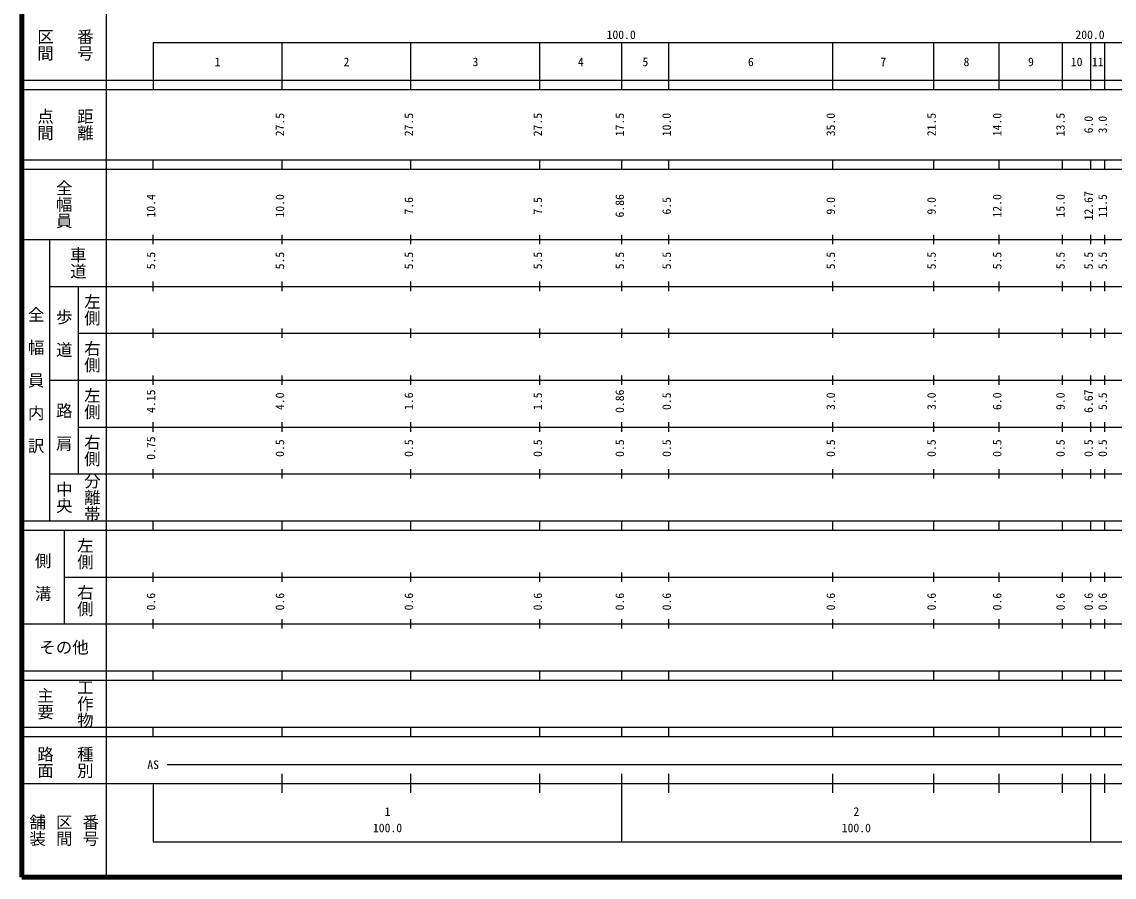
# Model space of a CAD drawing. Units: millimetres on the paper, enlarged 1000 times. Extents: x 40000 to 680000, y 20000 to 380000.
# Drawn here: x 40000 to 272998, y 20000 to 202409 of the extents above; entities that cross this region are included whole.
import ezdxf
from ezdxf.enums import TextEntityAlignment as Align

# ---------------------------------------------------------------- set-up
doc = ezdxf.new("R2010")
doc.units = ezdxf.units.MM
doc.header["$LTSCALE"] = 1000
doc.layers.add('M-TTL', color=2, linetype='Continuous', lineweight=140)
doc.layers.add('M-TTL-BAND', color=7, linetype='Continuous', lineweight=25)
doc.styles.add('@ＭＳ ゴシック', font='')
doc.styles.add('ＭＳ ゴシック', font='')
doc.styles.get('@ＭＳ ゴシック').set_extended_font_data('@MS Gothic')
doc.styles.get('ＭＳ ゴシック').set_extended_font_data('MS Gothic')

msp = doc.modelspace()

# ---------------------------------------------------------------- linework, layer by layer
at = {"layer": 'M-TTL'}
for p, q in [((40000, 380000), (40000, 20000)), ((40000, 20000), (680000, 20000))]:
    msp.add_line(p, q, dxfattribs=at)
at = {"layer": 'M-TTL-BAND'}
for p, q in [((58000, 370000), (58000, 20000)), ((68000, 198000), (579000, 198000)), ((68000, 198000), (68000, 188000)), ((95500, 188000), (95500, 198000)), ((123000, 188000), (123000, 198000)), ((150500, 188000), (150500, 198000)), ((168000, 188000), (168000, 198000)), ((178000, 188000), (178000, 198000)), ((213000, 188000), (213000, 198000)), ((234500, 188000), (234500, 198000)), ((248500, 188000), (248500, 198000)), ((262000, 188000), (262000, 198000)), ((268000, 188000), (268000, 198000)), ((271000, 188000), (271000, 198000)), ((40000, 190000), (579000, 190000)), ((40000, 188000), (579000, 188000)), ((40000, 173000), (579000, 173000)), ((68000, 171000), (68000, 173000)), ((95500, 171000), (95500, 173000)), ((123000, 171000), (123000, 173000)), ((150500, 171000), (150500, 173000)), ((168000, 171000), (168000, 173000)), ((178000, 171000), (178000, 173000)), ((213000, 171000), (213000, 173000)), ((234500, 171000), (234500, 173000)), ((248500, 171000), (248500, 173000)), ((262000, 171000), (262000, 173000)), ((268000, 171000), (268000, 173000)), ((271000, 171000), (271000, 173000)), ((40000, 171000), (579000, 171000)), ((68000, 155000), (68000, 157000)), ((95500, 155000), (95500, 157000)), ((123000, 155000), (123000, 157000)), ((150500, 155000), (150500, 157000)), ((168000, 155000), (168000, 157000)), ((178000, 155000), (178000, 157000)), ((213000, 155000), (213000, 157000)), ((234500, 155000), (234500, 157000)), ((248500, 155000), (248500, 157000)), ((262000, 155000), (262000, 157000)), ((268000, 155000), (268000, 157000)), ((271000, 155000), (271000, 157000)), ((40000, 156000), (579000, 156000)), ((46000, 96000), (46000, 156000)), ((68000, 145000), (68000, 147000)), ((95500, 145000), (95500, 147000)), ((123000, 145000), (123000, 147000)), ((150500, 145000), (150500, 147000)), ((168000, 145000), (168000, 147000)), ((178000, 145000), (178000, 147000)), ((213000, 145000), (213000, 147000)), ((234500, 145000), (234500, 147000)), ((248500, 145000), (248500, 147000)), ((262000, 145000), (262000, 147000)), ((268000, 145000), (268000, 147000)), ((271000, 145000), (271000, 147000)), ((46000, 146000), (579000, 146000)), ((52000, 146000), (52000, 106000)), ((52000, 136000), (579000, 136000)), ((68000, 135000), (68000, 137000)), ((95500, 135000), (95500, 137000)), ((123000, 135000), (123000, 137000)), ((150500, 135000), (150500, 137000)), ((168000, 135000), (168000, 137000)), ((178000, 135000), (178000, 137000)), ((213000, 135000), (213000, 137000)), ((234500, 135000), (234500, 137000)), ((248500, 135000), (248500, 137000)), ((262000, 135000), (262000, 137000)), ((268000, 135000), (268000, 137000)), ((271000, 135000), (271000, 137000)), ((46000, 126000), (579000, 126000)), ((68000, 125000), (68000, 127000)), ((95500, 125000), (95500, 127000)), ((123000, 125000), (123000, 127000)), ((150500, 125000), (150500, 127000)), ((168000, 125000), (168000, 127000)), ((178000, 125000), (178000, 127000)), ((213000, 125000), (213000, 127000)), ((234500, 125000), (234500, 127000)), ((248500, 125000), (248500, 127000)), ((262000, 125000), (262000, 127000)), ((268000, 125000), (268000, 127000)), ((271000, 125000), (271000, 127000)), ((68000, 115000), (68000, 117000)), ((95500, 115000), (95500, 117000)), ((123000, 115000), (123000, 117000)), ((150500, 115000), (150500, 117000)), ((168000, 115000), (168000, 117000)), ((178000, 115000), (178000, 117000)), ((213000, 115000), (213000, 117000)), ((234500, 115000), (234500, 117000)), ((248500, 115000), (248500, 117000)), ((262000, 115000), (262000, 117000)), ((268000, 115000), (268000, 117000)), ((271000, 115000), (271000, 117000)), ((52000, 116000), (579000, 116000)), ((46000, 106000), (579000, 106000)), ((68000, 105000), (68000, 107000)), ((95500, 105000), (95500, 107000)), ((123000, 105000), (123000, 107000)), ((150500, 105000), (150500, 107000)), ((168000, 105000), (168000, 107000)), ((178000, 105000), (178000, 107000)), ((213000, 105000), (213000, 107000)), ((234500, 105000), (234500, 107000)), ((248500, 105000), (248500, 107000)), ((262000, 105000), (262000, 107000)), ((268000, 105000), (268000, 107000)), ((271000, 105000), (271000, 107000)), ((40000, 96000), (579000, 96000)), ((68000, 94000), (68000, 96000)), ((95500, 94000), (95500, 96000)), ((123000, 94000), (123000, 96000)), ((150500, 94000), (150500, 96000)), ((168000, 94000), (168000, 96000)), ((178000, 94000), (178000, 96000)), ((213000, 94000), (213000, 96000)), ((234500, 94000), (234500, 96000)), ((248500, 94000), (248500, 96000)), ((262000, 94000), (262000, 96000)), ((268000, 94000), (268000, 96000)), ((271000, 94000), (271000, 96000)), ((40000, 94000), (579000, 94000)), ((49000, 94000), (49000, 74000)), ((49000, 84000), (579000, 84000)), ((68000, 83000), (68000, 85000)), ((95500, 83000), (95500, 85000)), ((123000, 83000), (123000, 85000)), ((150500, 83000), (150500, 85000)), ((168000, 83000), (168000, 85000)), ((178000, 83000), (178000, 85000)), ((213000, 83000), (213000, 85000)), ((234500, 83000), (234500, 85000)), ((248500, 83000), (248500, 85000)), ((262000, 83000), (262000, 85000)), ((268000, 83000), (268000, 85000)), ((271000, 83000), (271000, 85000)), ((68000, 73000), (68000, 75000)), ((95500, 73000), (95500, 75000)), ((123000, 73000), (123000, 75000)), ((150500, 73000), (150500, 75000)), ((168000, 73000), (168000, 75000)), ((178000, 73000), (178000, 75000)), ((213000, 73000), (213000, 75000)), ((234500, 73000), (234500, 75000)), ((248500, 73000), (248500, 75000)), ((262000, 73000), (262000, 75000)), ((268000, 73000), (268000, 75000)), ((271000, 73000), (271000, 75000)), ((40000, 74000), (579000, 74000)), ((40000, 64000), (579000, 64000)), ((68000, 62000), (68000, 64000)), ((95500, 62000), (95500, 64000)), ((123000, 62000), (123000, 64000)), ((150500, 62000), (150500, 64000)), ((168000, 62000), (168000, 64000)), ((178000, 62000), (178000, 64000)), ((213000, 62000), (213000, 64000)), ((234500, 62000), (234500, 64000)), ((248500, 62000), (248500, 64000)), ((262000, 62000), (262000, 64000)), ((268000, 62000), (268000, 64000)), ((271000, 62000), (271000, 64000)), ((40000, 62000), (579000, 62000)), ((40000, 52000), (579000, 52000)), ((68000, 50000), (68000, 52000)), ((95500, 50000), (95500, 52000)), ((123000, 50000), (123000, 52000)), ((150500, 50000), (150500, 52000)), ((168000, 50000), (168000, 52000)), ((178000, 50000), (178000, 52000)), ((213000, 50000), (213000, 52000)), ((234500, 50000), (234500, 52000)), ((248500, 50000), (248500, 52000)), ((262000, 50000), (262000, 52000)), ((268000, 50000), (268000, 52000)), ((271000, 50000), (271000, 52000)), ((40000, 50000), (579000, 50000)), ((71000, 44000), (565000, 44000)), ((95500, 38000), (95500, 42000)), ((123000, 38000), (123000, 42000)), ((150500, 38000), (150500, 42000)), ((168000, 27500), (168000, 42000)), ((178000, 38000), (178000, 42000)), ((213000, 38000), (213000, 42000)), ((234500, 38000), (234500, 42000)), ((248500, 38000), (248500, 42000)), ((262000, 38000), (262000, 42000)), ((268000, 27500), (268000, 42000)), ((271000, 38000), (271000, 42000)), ((40000, 40000), (579000, 40000)), ((68000, 40000), (68000, 27500)), ((68000, 27500), (579000, 27500))]:
    msp.add_line(p, q, dxfattribs=at)

# ---------------------------------------------------------------- texts
at = {"layer": 'M-TTL-BAND', "style": '@ＭＳ ゴシック'}
for s, p in [('区間', (45000, 197500)), ('番号', (53500, 197500)), ('点間', (45000, 180500)), ('距離', (53500, 180500)), ('全幅員', (49000, 163500)), ('車道', (52000, 151000)), ('左側', (55000, 141000)), ('全\u3000幅\u3000員\u3000内\u3000訳', (43000, 126000)), ('歩\u3000道', (49000, 136000)), ('右側', (55000, 131000)), ('左側', (55000, 121000)), ('路\u3000肩', (49000, 116000)), ('右側', (55000, 111000)), ('分離帯', (55000, 101000)), ('中央', (49000, 101000)), ('左側', (53500, 89000)), ('側\u3000溝', (44500, 84000)), ('右側', (53500, 79000)), ('工作物', (53500, 57000)), ('主要', (45000, 57000)), ('路面', (45000, 44500)), ('種別', (53500, 44500)), ('舗装', (43333, 30000)), ('区間', (49000, 30000)), ('番号', (54667, 30000))]:
    msp.add_text(s, height=2566, rotation=270, dxfattribs=at).set_placement(p, align=Align.MIDDLE_CENTER)
at = {"layer": 'M-TTL-BAND', "style": 'ＭＳ ゴシック'}
for s, p in [('100.0', (167844, 198195)), ('200.0', (267844, 198195)), ('1', (81750, 192405)), ('2', (109250, 192405)), ('3', (136750, 192405)), ('4', (159250, 192405)), ('5', (173000, 192405)), ('6', (195500, 192405)), ('7', (223750, 192405)), ('8', (241500, 192405)), ('9', (255250, 192405)), ('10', (265000, 192405)), ('11', (269500, 192405)), ('AS', (68000, 42500)), ('1', (118000, 32523)), ('2', (218000, 32523)), ('100.0', (118000, 29033)), ('100.0', (218000, 29033))]:
    msp.add_text(s, height=1833, dxfattribs=at).set_placement(p, align=Align.BOTTOM_CENTER)
for s, p in [('27.5', (96500, 180500)), ('27.5', (124000, 180500)), ('27.5', (151500, 180500)), ('17.5', (169000, 180500)), ('10.0', (179000, 180500)), ('35.0', (214000, 180500)), ('21.5', (235500, 180500)), ('14.0', (249500, 180500)), ('13.5', (263000, 180500)), ('6.0', (269000, 180500)), ('3.0', (272000, 180500)), ('10.4', (69000, 163174)), ('10.0', (96500, 163174)), ('6.86', (169000, 163174)), ('12.0', (249500, 163174)), ('15.0', (263000, 163174)), ('12.67', (269000, 163174)), ('11.5', (272000, 163174)), ('7.6', (124000, 163174)), ('7.5', (151500, 163174)), ('6.5', (179000, 163174)), ('9.0', (214000, 163174)), ('9.0', (235500, 163174)), ('5.5', (69000, 151500)), ('5.5', (96500, 151500)), ('5.5', (124000, 151500)), ('5.5', (151500, 151500)), ('5.5', (169000, 151500)), ('5.5', (179000, 151500)), ('5.5', (214000, 151500)), ('5.5', (235500, 151500)), ('5.5', (249500, 151500)), ('5.5', (263000, 151500)), ('5.5', (269000, 151500)), ('5.5', (272000, 151500)), ('4.15', (69000, 121500)), ('0.86', (169000, 121500)), ('6.67', (269000, 121500)), ('4.0', (96500, 121500)), ('1.6', (124000, 121500)), ('1.5', (151500, 121500)), ('0.5', (179000, 121500)), ('3.0', (214000, 121500)), ('3.0', (235500, 121500)), ('6.0', (249500, 121500)), ('9.0', (263000, 121500)), ('5.5', (272000, 121500)), ('0.75', (69000, 111500)), ('0.5', (96500, 111500)), ('0.5', (124000, 111500)), ('0.5', (151500, 111500)), ('0.5', (169000, 111500)), ('0.5', (179000, 111500)), ('0.5', (214000, 111500)), ('0.5', (235500, 111500)), ('0.5', (249500, 111500)), ('0.5', (263000, 111500)), ('0.5', (269000, 111500)), ('0.5', (272000, 111500)), ('0.6', (69000, 78764)), ('0.6', (96500, 78764)), ('0.6', (124000, 78764)), ('0.6', (151500, 78764)), ('0.6', (169000, 78764)), ('0.6', (179000, 78764)), ('0.6', (214000, 78764)), ('0.6', (235500, 78764)), ('0.6', (249500, 78764)), ('0.6', (263000, 78764)), ('0.6', (269000, 78764)), ('0.6', (272000, 78764))]:
    msp.add_text(s, height=1833, rotation=90, dxfattribs=at).set_placement(p, align=Align.BOTTOM_CENTER)
msp.add_text('その他', height=2566, dxfattribs=at).set_placement((49000, 69000), align=Align.MIDDLE_CENTER)

doc.saveas('drawing.dxf')
